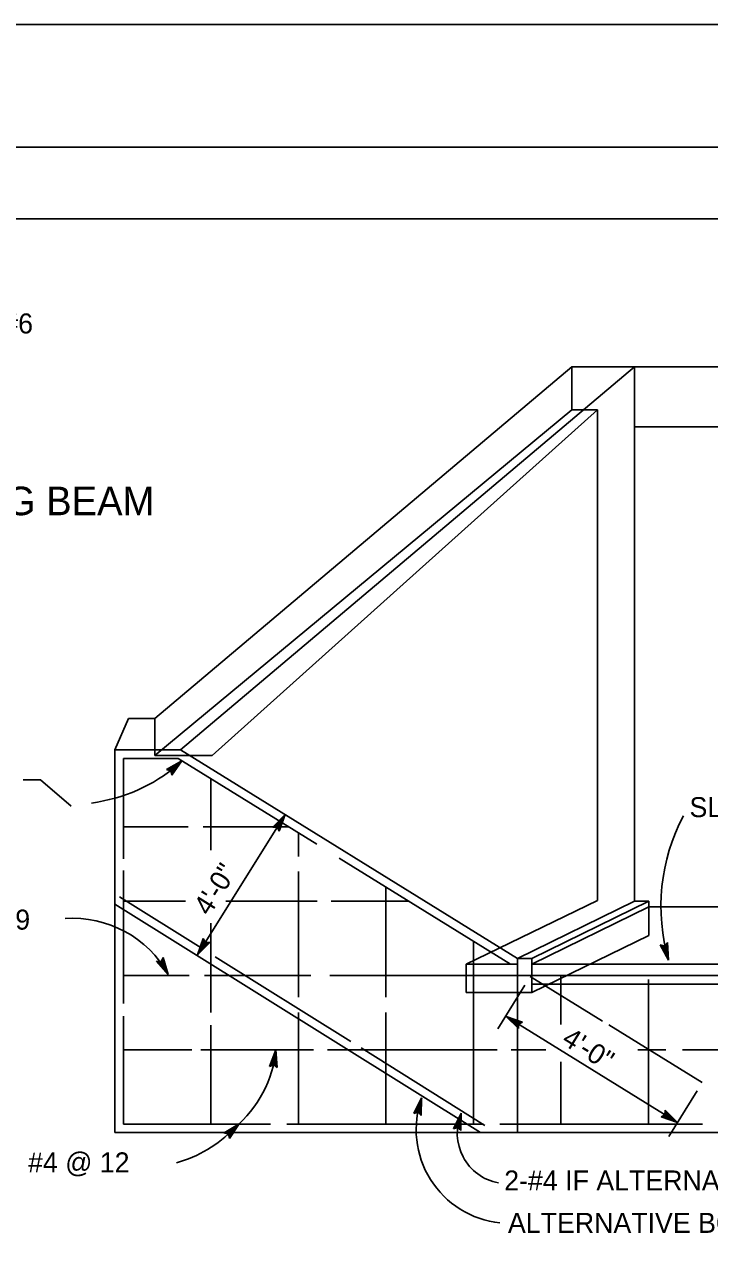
# Model space of a CAD drawing. Extents: x -894 to 866, y -472 to 714.
# Drawn here: x -36.5 to 203.4, y 286.5 to 713.6 of the extents above; entities that cross this region are included whole.
import ezdxf

# ---------------------------------------------------------------- set-up
doc = ezdxf.new("R2010")
doc.units = 0
for name, color, linetype in [('border_PLOTTING-ELEMENTS', 7, 'Continuous'), ('border_rw_22x34_Cut_Lines', 7, 'Continuous'), ('border_SHEET', 7, 'Continuous'), ('df_CULV-BOX', 7, 'Continuous'), ('df_CULV-BOX-anno', 7, 'Continuous')]:
    doc.layers.add(name, color=color, linetype=linetype)

msp = doc.modelspace()

# ---------------------------------------------------------------- linework, layer by layer
at = {"layer": 'border_PLOTTING-ELEMENTS'}
for points in [[(-894.04, -472.44), (865.96, -472.44), (865.96, 713.56), (-894.04, 713.56)], [(-864.04, 670.56), (835.96, 670.56), (835.96, -429.44), (-864.04, -429.44)]]:
    msp.add_lwpolyline(points, close=True, dxfattribs=at)
at = {"layer": 'border_rw_22x34_Cut_Lines'}
msp.add_lwpolyline([(-864.04, 670.56), (835.96, 670.56), (835.96, -429.44), (-864.04, -429.44)], close=True, dxfattribs=at)
at = {"layer": 'border_SHEET'}
msp.add_line((-814.04, 645.56), (810.96, 645.56), dxfattribs=at)
at = {"layer": 'df_CULV-BOX'}
for p, q in [((155.18, 593.68), (9.23, 470.68)), ((177.18, 593.68), (18.18, 459.68)), ((155.18, 593.68), (269.18, 593.68)), ((155.18, 578.68), (155.18, 593.68)), ((177.18, 406.68), (177.18, 593.68)), ((155.18, 578.68), (9.23, 457.68)), ((164.18, 578.68), (29.23, 457.68)), ((155.18, 578.68), (164.18, 578.68)), ((164.18, 406.89), (164.18, 578.68)), ((177.18, 572.68), (269.18, 572.68)), ((-0.04, 470.68), (-4.82, 459.68)), ((9.23, 470.68), (-0.04, 470.68)), ((9.23, 470.68), (9.23, 457.68)), ((-4.82, 325.68), (-4.82, 459.68)), ((-4.82, 459.68), (18.18, 459.68)), ((9.23, 457.68), (29.23, 457.68)), ((18.18, 459.68), (136.18, 386.68)), ((-1.82, 456.68), (17.33, 456.68)), ((-1.82, 421.48), (-1.82, 456.68)), ((17.33, 456.68), (65.9, 426.63)), ((28.82, 424.59), (28.82, 449.57)), ((-1.82, 432.68), (20.8, 432.68)), ((26.12, 432.68), (56.12, 432.68)), ((59.46, 422.37), (59.46, 430.62)), ((73.74, 421.78), (133.71, 384.68)), ((-1.82, 370.86), (-1.82, 417.48)), ((59.46, 373.08), (59.46, 417.04)), ((90.1, 373.08), (90.1, 411.66)), ((-3.23, 408.23), (25.45, 390.3)), ((-1.82, 406.68), (19.91, 406.68)), ((34.04, 406.68), (66.07, 406.68)), ((70.95, 406.68), (98.15, 406.68)), ((164.18, 406.89), (118.18, 384.68)), ((177.18, 406.68), (136.18, 386.68)), ((182.18, 406.68), (141.18, 386.68)), ((182.18, 406.68), (177.18, 406.68)), ((182.18, 404.68), (182.18, 406.68)), ((-4.82, 405.68), (123.18, 325.68)), ((182.18, 404.68), (141.18, 384.68)), ((335.18, 404.68), (182.18, 404.68)), ((182.18, 404.68), (182.18, 394.68)), ((28.82, 367.75), (28.82, 399.04)), ((182.18, 394.68), (141.18, 374.68)), ((120.74, 328.68), (120.74, 392.71)), ((30.36, 387.23), (77.8, 357.58)), ((136.18, 384.68), (118.18, 384.68)), ((118.18, 384.68), (118.18, 374.68)), ((141.18, 386.68), (136.18, 386.68)), ((136.18, 386.68), (136.18, 325.68)), ((141.18, 384.68), (141.18, 386.68)), ((335.18, 384.68), (141.18, 384.68)), ((141.18, 384.68), (141.18, 374.68)), ((-1.82, 380.68), (21.24, 380.68)), ((26.57, 380.68), (63.85, 380.68)), ((70.51, 380.68), (387.85, 380.68)), ((140.66, 380.38), (165.97, 364.73)), ((151.38, 363.52), (151.38, 380.68)), ((365.18, 377.68), (141.18, 377.68)), ((182.02, 328.68), (182.02, 379.3)), ((118.18, 374.68), (141.18, 374.68)), ((59.46, 328.68), (59.46, 367.75)), ((90.1, 328.68), (90.1, 367.75)), ((-1.82, 328.68), (-1.82, 366.42)), ((28.82, 328.68), (28.82, 363.31)), ((168.16, 363.37), (200.81, 343.17)), ((-1.82, 354.68), (22.13, 354.68)), ((25.23, 354.68), (64.74, 354.68)), ((69.62, 354.68), (129.09, 354.68)), ((81.43, 355.31), (124.77, 328.23)), ((133.98, 354.68), (146.14, 354.68)), ((178.29, 354.68), (188.12, 354.68)), ((193.89, 354.68), (250.26, 354.68)), ((151.38, 328.68), (151.38, 350.43)), ((-4.82, 325.68), (427.18, 325.68)), ((-1.82, 328.68), (49.65, 328.68)), ((55.42, 328.68), (124.21, 328.68)), ((129.98, 328.68), (201, 328.68))]:
    msp.add_line(p, q, dxfattribs=at)
at = {"layer": 'df_CULV-BOX-anno'}
for p, q in [((13.29, 452.82), (18.64, 455.84)), ((14.78, 452.36), (13.29, 452.82)), ((13.29, 452.82), (13.29, 452.82)), ((13.69, 452.7), (17.62, 454.92)), ((14.1, 452.59), (16.59, 453.99)), ((14.47, 452.45), (15.56, 453.07)), ((15.56, 453.07), (14.85, 452.06)), ((16.59, 453.99), (14.91, 451.64)), ((17.61, 454.91), (15.01, 451.26)), ((18.64, 455.84), (15.08, 450.84)), ((18.64, 455.84), (18.64, 455.84)), ((-36.94, 449.11), (-30.85, 449.11)), ((-30.85, 449.11), (-20.12, 439.98)), ((15.08, 450.84), (14.78, 452.36)), ((15.08, 450.84), (15.08, 450.84)), ((24.11, 387.88), (54.82, 437.02)), ((50.5, 432.64), (54.82, 437.02)), ((50.92, 432.63), (54.09, 435.85)), ((54.08, 435.83), (52.59, 431.61)), ((54.82, 437.02), (52.77, 431.22)), ((54.82, 437.02), (54.82, 437.02)), ((52.06, 432.61), (50.5, 432.64)), ((50.5, 432.64), (50.5, 432.64)), ((51.35, 432.64), (53.35, 434.67)), ((51.73, 432.61), (52.62, 433.5)), ((52.77, 431.22), (52.06, 432.61)), ((52.62, 433.5), (52.21, 432.34)), ((53.35, 434.67), (52.39, 431.95)), ((52.77, 431.22), (52.77, 431.22)), ((24.11, 387.88), (26.16, 393.67)), ((24.84, 389.06), (26.34, 393.28)), ((25.58, 390.22), (26.54, 392.95)), ((26.16, 393.67), (26.16, 393.67)), ((26.16, 393.67), (26.86, 392.29)), ((28.43, 392.26), (24.11, 387.88)), ((28.01, 392.26), (24.84, 389.05)), ((27.58, 392.26), (25.58, 390.22)), ((26.31, 391.39), (26.72, 392.56)), ((27.19, 392.29), (26.31, 391.39)), ((26.86, 392.29), (28.43, 392.26)), ((28.43, 392.26), (28.43, 392.26)), ((189.03, 386.06), (186.1, 391.46)), ((186.1, 391.46), (186.1, 391.46)), ((186.1, 391.46), (187.6, 391.06)), ((188.65, 387.39), (186.51, 391.33)), ((188.27, 388.71), (186.89, 391.26)), ((187.89, 390.04), (187.3, 391.13)), ((187.6, 391.06), (188.67, 392.19)), ((187.82, 391.3), (187.89, 390.04)), ((188.1, 391.56), (188.27, 388.71)), ((188.38, 391.89), (188.65, 387.38)), ((188.67, 392.19), (188.67, 392.19)), ((188.67, 392.19), (189.03, 386.06)), ((13.88, 381.08), (9.79, 385.67)), ((9.79, 385.67), (9.79, 385.67)), ((9.79, 385.67), (11.34, 385.62)), ((13.2, 382.29), (10.22, 385.64)), ((12.54, 383.49), (10.61, 385.65)), ((11.86, 384.7), (11.04, 385.62)), ((11.34, 385.62), (12.12, 386.97)), ((11.5, 385.9), (11.86, 384.7)), ((11.72, 386.23), (12.54, 383.49)), ((11.92, 386.61), (13.21, 382.28)), ((12.12, 386.97), (12.12, 386.97)), ((12.12, 386.97), (13.88, 381.08)), ((24.11, 387.88), (24.11, 387.88)), ((189.03, 386.06), (189.03, 386.06)), ((13.88, 381.08), (13.88, 381.08)), ((138.73, 377.26), (129.29, 362)), ((192.23, 329.21), (132.15, 366.38)), ((136.55, 362.08), (132.15, 366.38)), ((132.15, 366.38), (132.15, 366.38)), ((132.15, 366.38), (137.95, 364.35)), ((136.55, 362.5), (133.32, 365.65)), ((133.34, 365.65), (137.56, 364.17)), ((136.54, 362.93), (134.5, 364.92)), ((134.5, 364.92), (137.23, 363.97)), ((136.57, 363.31), (135.67, 364.19)), ((135.67, 364.19), (136.84, 363.79)), ((136.57, 363.64), (136.55, 362.08)), ((137.95, 364.35), (136.57, 363.64)), ((137.95, 364.35), (137.95, 364.35)), ((136.55, 362.08), (136.55, 362.08)), ((49.38, 348.84), (51.54, 354.6)), ((51.54, 354.6), (51.54, 354.6)), ((51.54, 354.6), (52.03, 348.47)), ((49.77, 349.01), (51.35, 353.23)), ((50.15, 349.19), (51.16, 351.86)), ((50.52, 349.31), (50.96, 350.49)), ((50.96, 350.49), (51.06, 349.26)), ((51.16, 351.86), (51.39, 348.98)), ((51.35, 353.22), (51.7, 348.75)), ((50.82, 349.45), (49.38, 348.84)), ((49.38, 348.84), (49.38, 348.84)), ((52.03, 348.47), (50.82, 349.45)), ((52.03, 348.47), (52.03, 348.47)), ((99.85, 332.33), (102.58, 337.84)), ((102.58, 337.84), (102.44, 331.7)), ((102.58, 337.84), (102.58, 337.84)), ((199.05, 340.34), (189.16, 324.36)), ((100.25, 332.46), (102.25, 336.5)), ((100.65, 332.6), (101.92, 335.16)), ((101.03, 332.69), (101.59, 333.82)), ((101.59, 333.82), (101.56, 332.58)), ((101.92, 335.16), (101.85, 332.27)), ((102.25, 336.49), (102.15, 332.01)), ((187.81, 331.94), (187.84, 333.5)), ((187.84, 333.5), (187.84, 333.5)), ((187.84, 333.5), (192.23, 329.21)), ((101.34, 332.79), (99.85, 332.33)), ((99.85, 332.33), (99.85, 332.33)), ((102.44, 331.7), (101.34, 332.79)), ((102.44, 331.7), (102.44, 331.7)), ((113.71, 327.04), (116.49, 332.52)), ((114.11, 327.16), (116.15, 331.18)), ((114.51, 327.3), (115.8, 329.84)), ((115.8, 329.84), (115.71, 326.95)), ((116.15, 331.17), (116.01, 326.69)), ((116.49, 332.52), (116.3, 326.38)), ((116.49, 332.52), (116.49, 332.52)), ((186.43, 331.23), (187.81, 331.94)), ((192.23, 329.21), (186.43, 331.23)), ((186.43, 331.23), (186.43, 331.23)), ((191.05, 329.94), (186.82, 331.41)), ((189.88, 330.66), (187.15, 331.62)), ((188.71, 331.39), (187.54, 331.8)), ((187.81, 332.27), (188.71, 331.39)), ((187.83, 333.09), (191.06, 329.93)), ((187.84, 332.66), (189.88, 330.66)), ((192.23, 329.21), (192.23, 329.21)), ((33.45, 325.58), (38.73, 328.71)), ((34.95, 325.15), (33.45, 325.58)), ((33.45, 325.58), (33.45, 325.58)), ((33.85, 325.47), (37.73, 327.77)), ((34.26, 325.36), (36.72, 326.82)), ((34.63, 325.23), (35.71, 325.88)), ((35.28, 323.63), (34.95, 325.15)), ((35.71, 325.88), (35.02, 324.85)), ((36.72, 326.82), (35.09, 324.43)), ((37.72, 327.76), (35.2, 324.06)), ((38.73, 328.71), (35.28, 323.63)), ((38.73, 328.71), (38.73, 328.71)), ((115.2, 327.48), (113.71, 327.04)), ((113.71, 327.04), (113.71, 327.04)), ((114.89, 327.38), (115.46, 328.51)), ((116.3, 326.38), (115.2, 327.48)), ((115.46, 328.51), (115.42, 327.27)), ((116.3, 326.38), (116.3, 326.38)), ((35.28, 323.63), (35.28, 323.63))]:
    msp.add_line(p, q, dxfattribs=at)
for centre, radius, start, end in [((-21, 500.33), 59.83, 277.7236, 309.8229), ((254.3, 404.78), 67.9, 152.0936, 196.0039), ((-19.56, 362.37), 38.32, 29.2233, 94.0507), ((8.09, 360.5), 44.13, 308.5893, 349.8738), ((133.56, 326.73), 32.87, 160.2467, 263.8528), ((132.81, 325.48), 17.73, 156.9228, 259.109), ((4.31, 358.97), 45.61, 285.8444, 315.7919)]:
    msp.add_arc(centre, radius, start, end, dxfattribs=at)

# ---------------------------------------------------------------- texts
for s, height, p in [('2-#6', 7, (-52.21, 605.4)), ('WITHOUT STIFFENING BEAM', 10, (-178.19, 541.77)), ('SLOPE APRON TO MATCH', 7, (196.39, 436.1)), ('3-#9', 7, (-53.22, 396.73)), ('#4 @ 12', 7, (-35.21, 311.76)), ('2-#4 IF ALTERNATIVE BOTTOM IS USED', 7, (131.52, 305.43)), ('ALTERNATIVE BOTTOM OF CUTOFF WALL', 7, (132.83, 290.59))]:
    msp.add_text(s, height=height, dxfattribs=at).set_placement(p)
for rotation, p in [(57.9946, (28.27, 401.21)), (328.2574, (151.24, 356.97))]:
    msp.add_text('4\'-0"', height=7, rotation=rotation, dxfattribs=at).set_placement(p)

doc.saveas('drawing.dxf')
